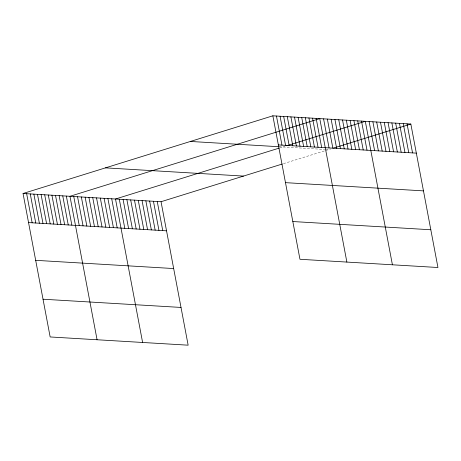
<?xml version="1.0" encoding="UTF-8"?>
<svg xmlns="http://www.w3.org/2000/svg" width="461" height="461" viewBox="0 0 461 461"><rect width="100%" height="100%" fill="white"/><g stroke="black" fill="none" stroke-linecap="round" stroke-linejoin="round"><path stroke-width="0.35" stroke-dasharray="2.31 1.73" d="M279.746 147.935L284.806 146.362M283.446 163.661L330.986 148.874M279.078 146.736L324.613 149.45M325.247 149.485L328.405 149.675"/><path stroke-width="0.69" d="M23.05 193.493L161.039 201.722L188.146 345.185L50.157 336.956L23.05 193.493L272.854 115.815L410.843 124.044L437.95 267.507L299.961 259.278L272.854 115.815M279.124 148.125L115.504 199.008L142.61 342.471M286.736 145.762L365.308 121.329L392.415 264.793M161.039 201.722L282.195 164.047M333.562 148.073L410.843 124.044M278.346 144.904L416.341 153.133M190.416 141.452L279.078 146.736M105.483 167.862L243.477 176.085M285.48 182.648L423.469 190.877M292.827 221.534L430.816 229.762M28.547 222.582L166.536 230.811M35.676 260.327L173.67 268.556M43.029 299.218L181.017 307.441M407.046 123.813L412.543 152.908M403.254 123.588L408.751 152.677M399.457 123.364L404.954 152.453M395.665 123.139L401.162 152.228M391.867 122.908L397.365 152.003M388.076 122.684L393.573 151.773M384.278 122.459L389.776 151.548M380.486 122.234L385.984 151.323M376.689 122.004L382.186 151.099M372.897 121.779L378.395 150.868M369.1 121.554L374.597 150.643M361.51 121.099L367.008 150.194M357.719 120.874L363.21 149.963M353.921 120.649L359.419 149.739M350.13 120.425L355.621 149.514M346.332 120.194L351.829 149.289M342.535 119.969L348.032 149.059M338.743 119.745L344.24 148.834M334.945 119.52L340.443 148.609M331.154 119.29L336.651 148.379M327.356 119.065L332.854 148.154M323.564 118.84L329.062 147.929M346.874 262.079L319.767 118.615L69.968 196.294L97.075 339.757M316.16 118.396L321.657 147.485M312.552 118.183L318.05 147.272M308.939 117.97L314.437 147.059M305.332 117.751L310.829 146.84M301.725 117.538L307.222 146.627M298.117 117.325L303.609 146.414M294.504 117.106L300.002 146.195M290.897 116.892L296.394 145.981M287.289 116.679L292.787 145.768M283.676 116.46L289.174 145.549M280.069 116.247L285.566 145.336M276.462 116.028L281.959 145.123M157.247 201.497L162.745 230.586M153.45 201.267L158.947 230.362M149.658 201.042L155.155 230.131M145.86 200.817L151.358 229.906M142.069 200.593L147.56 229.682M138.271 200.362L143.769 229.451M134.479 200.137L139.971 229.226M130.682 199.913L136.179 229.002M126.89 199.688L132.382 228.777M123.093 199.457L128.59 228.547M119.301 199.233L124.793 228.322M111.706 198.783L117.203 227.872M107.914 198.553L113.412 227.642M104.117 198.328L109.614 227.417M100.325 198.103L105.823 227.192M96.528 197.873L102.025 226.968M92.736 197.648L98.233 226.737M88.938 197.423L94.436 226.512M85.147 197.199L90.644 226.288M81.349 196.968L86.847 226.063M77.557 196.743L83.055 225.832M73.76 196.519L79.257 225.608M66.355 196.075L71.853 225.17M62.748 195.862L68.245 224.951M59.141 195.648L64.638 224.738M55.533 195.429L61.025 224.524M51.92 195.216L57.418 224.305M48.313 195.003L53.81 224.092M44.705 194.784L50.203 223.879M41.092 194.571L46.59 223.66M37.485 194.358L42.982 223.447M33.878 194.139L39.375 223.233M30.27 193.925L35.762 223.015M26.657 193.712L32.155 222.801"/></g></svg>
